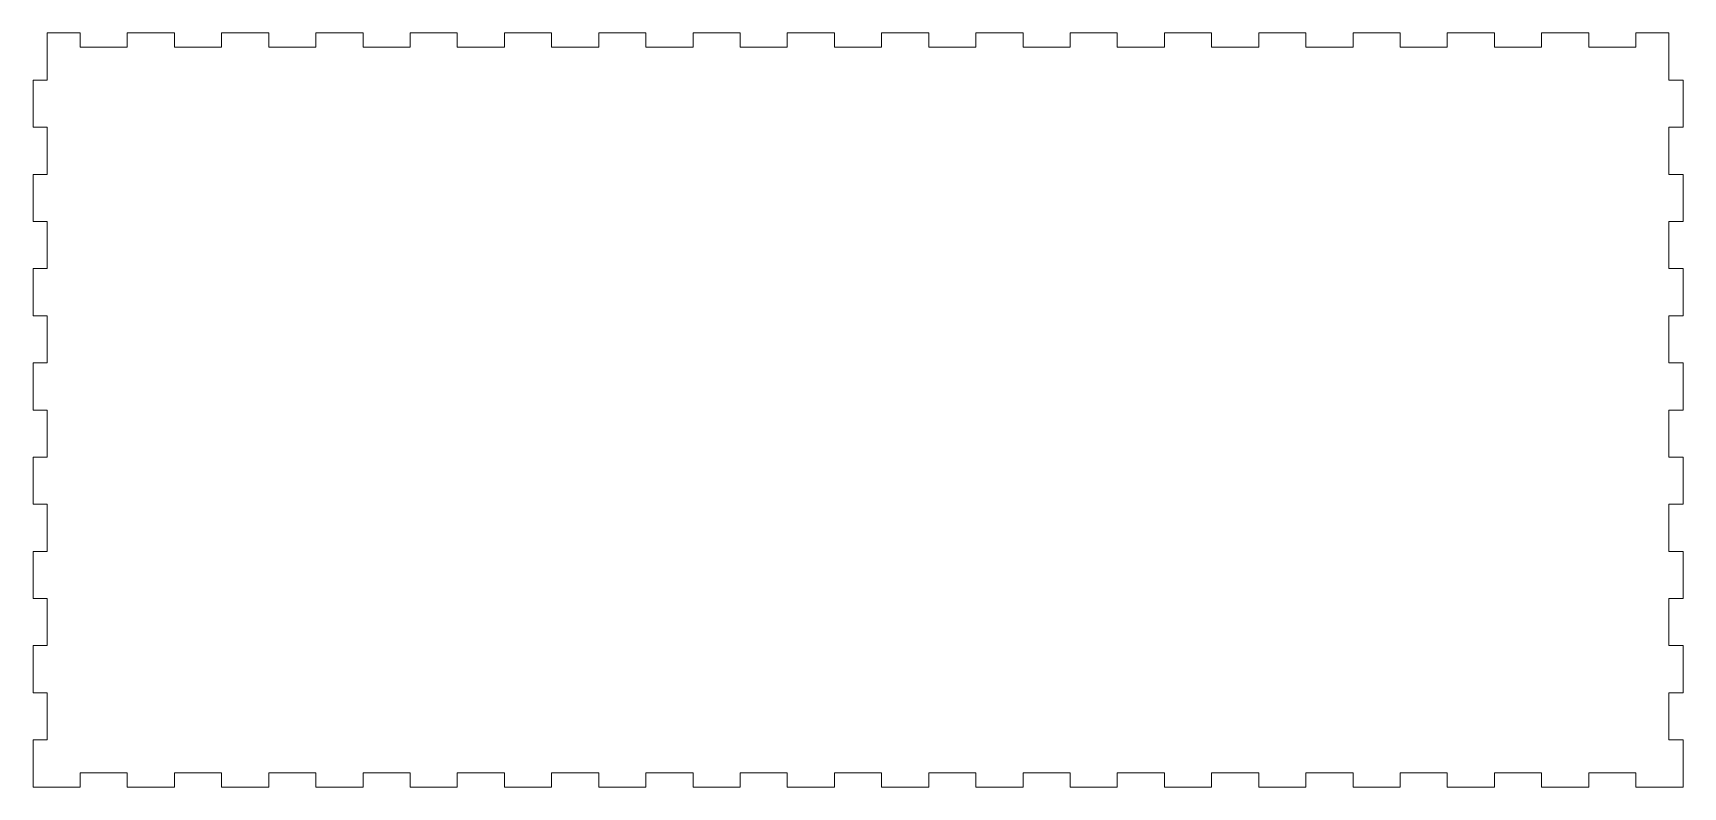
# Model space of a CAD drawing. Header units: millimetres. Extents: x -175 to 175, y -80 to 80.
import ezdxf

# ---------------------------------------------------------------- set-up
doc = ezdxf.new("R2010")
doc.units = ezdxf.units.MM

msp = doc.modelspace()

# ---------------------------------------------------------------- linework, layer by layer
at = {"color": 7, "linetype": 'Continuous', "lineweight": 15}
for p, q in [((-165, 80), (-172, 80)), ((-172, 80), (-172, 70)), ((-165, 77), (-165, 80)), ((-155, 77), (-165, 77)), ((-145, 80), (-155, 80)), ((-155, 80), (-155, 77)), ((-145, 77), (-145, 80)), ((-135, 77), (-145, 77)), ((-125, 80), (-135, 80)), ((-135, 80), (-135, 77)), ((-125, 77), (-125, 80)), ((-115, 77), (-125, 77)), ((-105, 80), (-115, 80)), ((-115, 80), (-115, 77)), ((-105, 77), (-105, 80)), ((-95, 77), (-105, 77)), ((-85, 80), (-95, 80)), ((-95, 80), (-95, 77)), ((-85, 77), (-85, 80)), ((-75, 77), (-85, 77)), ((-65, 80), (-75, 80)), ((-75, 80), (-75, 77)), ((-65, 77), (-65, 80)), ((-55, 77), (-65, 77)), ((-45, 80), (-55, 80)), ((-55, 80), (-55, 77)), ((-45, 77), (-45, 80)), ((-35, 77), (-45, 77)), ((-25, 80), (-35, 80)), ((-35, 80), (-35, 77)), ((-25, 77), (-25, 80)), ((-15, 77), (-25, 77)), ((-5, 80), (-15, 80)), ((-15, 80), (-15, 77)), ((-5, 77), (-5, 80)), ((5, 77), (-5, 77)), ((15, 80), (5, 80)), ((5, 80), (5, 77)), ((15, 77), (15, 80)), ((25, 77), (15, 77)), ((35, 80), (25, 80)), ((25, 80), (25, 77)), ((35, 77), (35, 80)), ((45, 77), (35, 77)), ((55, 80), (45, 80)), ((45, 80), (45, 77)), ((55, 77), (55, 80)), ((65, 77), (55, 77)), ((75, 80), (65, 80)), ((65, 80), (65, 77)), ((75, 77), (75, 80)), ((85, 77), (75, 77)), ((95, 80), (85, 80)), ((85, 80), (85, 77)), ((95, 77), (95, 80)), ((105, 77), (95, 77)), ((115, 80), (105, 80)), ((105, 80), (105, 77)), ((115, 77), (115, 80)), ((125, 77), (115, 77)), ((135, 80), (125, 80)), ((125, 80), (125, 77)), ((135, 77), (135, 80)), ((145, 77), (135, 77)), ((155, 80), (145, 80)), ((145, 80), (145, 77)), ((155, 77), (155, 80)), ((165, 77), (155, 77)), ((172, 80), (165, 80)), ((165, 80), (165, 77)), ((172, 70), (172, 80)), ((-172, 70), (-175, 70)), ((-175, 70), (-175, 60)), ((175, 70), (172, 70)), ((175, 60), (175, 70)), ((-175, 60), (-172, 60)), ((-172, 60), (-172, 50)), ((172, 50), (172, 60)), ((172, 60), (175, 60)), ((-172, 50), (-175, 50)), ((-175, 50), (-175, 40)), ((175, 50), (172, 50)), ((175, 40), (175, 50)), ((-175, 40), (-172, 40)), ((-172, 40), (-172, 30)), ((172, 30), (172, 40)), ((172, 40), (175, 40)), ((-172, 30), (-175, 30)), ((-175, 30), (-175, 20)), ((175, 30), (172, 30)), ((175, 20), (175, 30)), ((-175, 20), (-172, 20)), ((-172, 20), (-172, 10)), ((172, 10), (172, 20)), ((172, 20), (175, 20)), ((-172, 10), (-175, 10)), ((-175, 10), (-175, 0)), ((175, 10), (172, 10)), ((175, 0), (175, 10)), ((-175, 0), (-172, 0)), ((-172, 0), (-172, -10)), ((172, -10), (172, 0)), ((172, 0), (175, 0)), ((-172, -10), (-175, -10)), ((-175, -10), (-175, -20)), ((175, -10), (172, -10)), ((175, -20), (175, -10)), ((-175, -20), (-172, -20)), ((-172, -20), (-172, -30)), ((172, -30), (172, -20)), ((172, -20), (175, -20)), ((-172, -30), (-175, -30)), ((-175, -30), (-175, -40)), ((175, -30), (172, -30)), ((175, -40), (175, -30)), ((-175, -40), (-172, -40)), ((-172, -40), (-172, -50)), ((172, -50), (172, -40)), ((172, -40), (175, -40)), ((-172, -50), (-175, -50)), ((-175, -50), (-175, -60)), ((175, -50), (172, -50)), ((175, -60), (175, -50)), ((-175, -60), (-172, -60)), ((-172, -60), (-172, -70)), ((172, -70), (172, -60)), ((172, -60), (175, -60)), ((-172, -70), (-175, -70)), ((-175, -70), (-175, -80)), ((175, -70), (172, -70)), ((175, -80), (175, -70)), ((-175, -80), (-165, -80)), ((-165, -80), (-165, -77)), ((-165, -77), (-155, -77)), ((-155, -77), (-155, -80)), ((-155, -80), (-145, -80)), ((-145, -80), (-145, -77)), ((-145, -77), (-135, -77)), ((-135, -77), (-135, -80)), ((-135, -80), (-125, -80)), ((-125, -80), (-125, -77)), ((-125, -77), (-115, -77)), ((-115, -77), (-115, -80)), ((-115, -80), (-105, -80)), ((-105, -80), (-105, -77)), ((-105, -77), (-95, -77)), ((-95, -77), (-95, -80)), ((-95, -80), (-85, -80)), ((-85, -80), (-85, -77)), ((-85, -77), (-75, -77)), ((-75, -77), (-75, -80)), ((-75, -80), (-65, -80)), ((-65, -80), (-65, -77)), ((-65, -77), (-55, -77)), ((-55, -77), (-55, -80)), ((-55, -80), (-45, -80)), ((-45, -80), (-45, -77)), ((-45, -77), (-35, -77)), ((-35, -77), (-35, -80)), ((-35, -80), (-25, -80)), ((-25, -80), (-25, -77)), ((-25, -77), (-15, -77)), ((-15, -77), (-15, -80)), ((-15, -80), (-5, -80)), ((-5, -80), (-5, -77)), ((-5, -77), (5, -77)), ((5, -77), (5, -80)), ((5, -80), (15, -80)), ((15, -80), (15, -77)), ((15, -77), (25, -77)), ((25, -77), (25, -80)), ((25, -80), (35, -80)), ((35, -80), (35, -77)), ((35, -77), (45, -77)), ((45, -77), (45, -80)), ((45, -80), (55, -80)), ((55, -80), (55, -77)), ((55, -77), (65, -77)), ((65, -77), (65, -80)), ((65, -80), (75, -80)), ((75, -80), (75, -77)), ((75, -77), (85, -77)), ((85, -77), (85, -80)), ((85, -80), (95, -80)), ((95, -80), (95, -77)), ((95, -77), (105, -77)), ((105, -77), (105, -80)), ((105, -80), (115, -80)), ((115, -80), (115, -77)), ((115, -77), (125, -77)), ((125, -77), (125, -80)), ((125, -80), (135, -80)), ((135, -80), (135, -77)), ((135, -77), (145, -77)), ((145, -77), (145, -80)), ((145, -80), (155, -80)), ((155, -80), (155, -77)), ((155, -77), (165, -77)), ((165, -77), (165, -80)), ((165, -80), (175, -80))]:
    msp.add_line(p, q, dxfattribs=at)

doc.saveas('drawing.dxf')
